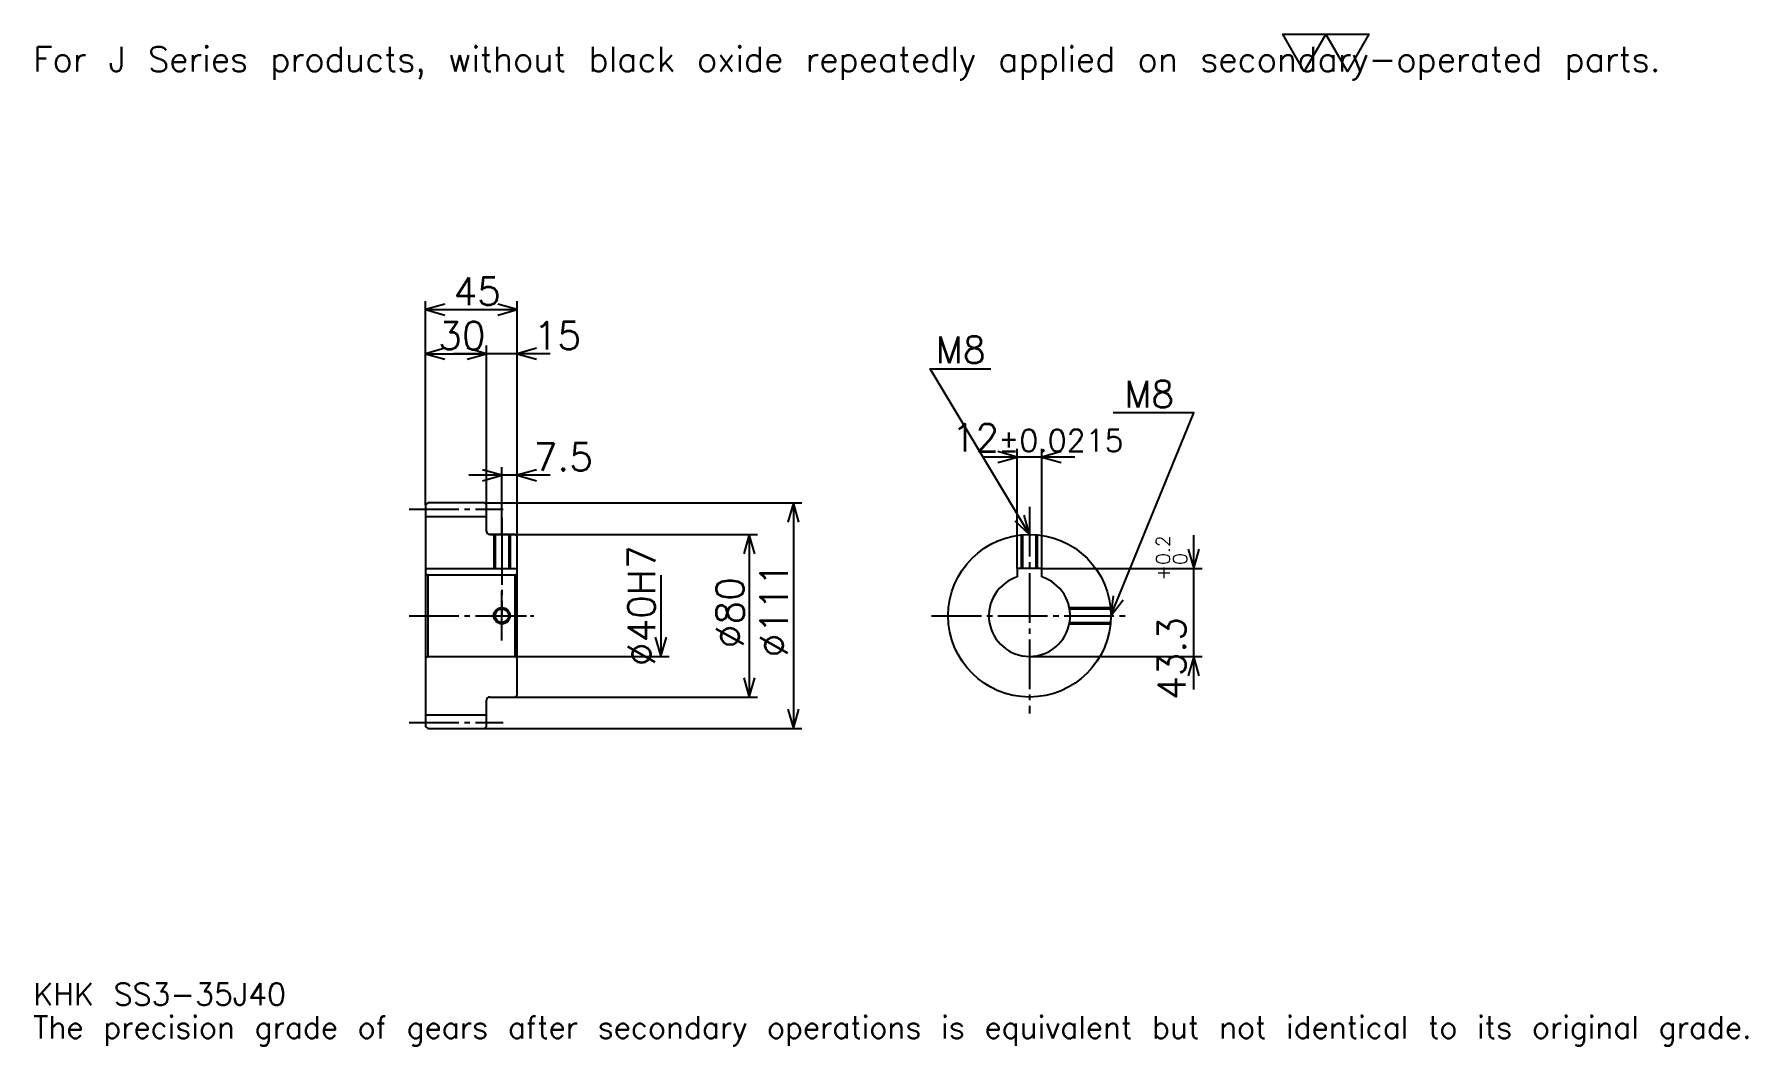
# Model space of a CAD drawing. Extents: x 28 to 870, y 10 to 508.
import ezdxf

# ---------------------------------------------------------------- set-up
doc = ezdxf.new("R2010")
doc.units = 0
doc.linetypes.add('DASHDOT', pattern=[32.608695, 24.456522, -2.717391, 2.717391, -2.717391])
doc.layers.get('0').update_dxf_attribs({"linetype": 'CONTINUOUS'})
doc.layers.add('DASHDOT', color=6, linetype='DASHDOT')
doc.styles.add('KANJI', font='TXT', dxfattribs={"bigfont": 'BIGFONT'})

msp = doc.modelspace()

# ---------------------------------------------------------------- linework, layer by layer
at = {"color": 5}
for p, q in [((220.108688, 276.967407), (220.108688, 376.152161)), ((220.108688, 372.076111), (265.108704, 372.076111)), ((265.108704, 276.967407), (265.108704, 376.152161)), ((250.108688, 276.967407), (250.108688, 354.413025)), ((220.108688, 350.336975), (250.108688, 350.336975)), ((281.413025, 350.336975), (233.804337, 350.336975)), ((511.065186, 244.767395), (511.065186, 303.586945)), ((523.065186, 244.767395), (523.065186, 303.586945)), ((539.369568, 299.510864), (494.760864, 299.510864)), ((281.413025, 290.554352), (241.304337, 290.554352)), ((257.608704, 276.967407), (257.608704, 294.630432)), ((220.108688, 275.967407), (220.108688, 276.967407)), ((249.108688, 276.967407), (265.108704, 276.967407)), ((250.108688, 275.967407), (250.108688, 276.967407)), ((257.608704, 261.467407), (257.608704, 276.967407)), ((257.608704, 261.467407), (257.608704, 276.967407)), ((265.108704, 276.967407), (405.054321, 276.967407)), ((265.108704, 260.467407), (265.108704, 276.967407)), ((400.978271, 276.967407), (400.978271, 165.967392)), ((251.608688, 261.467407), (265.108704, 261.467407)), ((265.108704, 261.467407), (383.315186, 261.467407)), ((379.239136, 261.467407), (379.239136, 181.467392)), ((597.82605, 185.16304), (597.82605, 261.071747)), ((523.065186, 244.767395), (601.902161, 244.767395)), ((335.760864, 241.467392), (335.760864, 201.467392)), ((265.108704, 201.467392), (339.836945, 201.467392)), ((517.065186, 201.467392), (601.902161, 201.467392)), ((251.608688, 181.467392), (265.108704, 181.467392)), ((265.108704, 181.467392), (383.315186, 181.467392)), ((249.108688, 165.967392), (265.108704, 165.967392)), ((265.108704, 165.967392), (405.054321, 165.967392))]:
    msp.add_line(p, q, dxfattribs=at)
at = {"color": 4}
for p, q in [((220.108688, 270.217407), (250.108688, 270.217407)), ((220.108688, 244.767395), (265.108704, 244.767395)), ((221.108688, 241.467392), (221.108688, 201.467392)), ((264.108704, 241.467392), (265.108704, 242.467392)), ((264.108704, 201.467392), (265.108704, 200.467392)), ((220.108688, 172.717392), (250.108688, 172.717392))]:
    msp.add_line(p, q, dxfattribs=at)
at = {"color": 7}
msp.add_lwpolyline([(652.173889, 489.130432), (641.57605, 507.5), (683.967346, 507.5), (673.369568, 489.130432), (662.771729, 507.5), (652.173889, 489.130432)], dxfattribs=at)
at = {"color": 5}
for points in [[(229.619553, 374.793488), (220.108688, 372.076111), (229.619553, 369.358704)], [(255.597809, 369.358704), (265.108704, 372.076111), (255.597809, 374.793488)], [(229.619553, 353.054352), (220.108688, 350.336975), (229.619553, 347.619568)], [(240.597824, 347.619568), (250.108688, 350.336975), (240.597824, 353.054352)], [(240.597824, 347.619568), (250.108688, 350.336975), (240.597824, 353.054352)], [(274.619568, 353.054352), (265.108704, 350.336975), (274.619568, 347.619568)], [(517.065186, 261.467407), (468.152161, 342.989136), (498.043457, 342.989136)], [(557.065186, 221.467392), (597.82605, 321.25), (558.152161, 321.25)], [(501.554321, 296.793457), (511.065186, 299.510864), (501.554321, 302.228271)], [(532.57605, 302.228271), (523.065186, 299.510864), (532.57605, 296.793457)], [(248.097824, 287.836975), (257.608704, 290.554352), (248.097824, 293.271729)], [(274.619568, 293.271729), (265.108704, 290.554352), (274.619568, 287.836975)], [(403.695648, 267.456512), (400.978271, 276.967407), (398.260864, 267.456512)], [(509.841736, 268.224792), (517.065186, 261.467407), (514.502014, 271.020996)], [(381.956512, 251.956528), (379.239136, 261.467407), (376.521729, 251.956528)], [(595.108704, 254.278259), (597.82605, 244.767395), (600.543457, 254.278259)], [(558.14624, 231.299591), (557.065186, 221.467392), (563.177429, 229.24437)], [(333.043457, 210.978256), (335.760864, 201.467392), (338.478271, 210.978256)], [(600.543457, 191.956528), (597.82605, 201.467392), (595.108704, 191.956528)], [(376.521729, 190.978256), (379.239136, 181.467392), (381.956512, 190.978256)], [(398.260864, 175.478271), (400.978271, 165.967392), (403.695648, 175.478271)]]:
    msp.add_lwpolyline(points, dxfattribs=at)
at = {"color": 4}
for points in [[(250.108688, 262.967407), (250.108688, 275.967407), (249.108688, 276.967407), (221.108688, 276.967407), (220.108688, 275.967407), (220.108688, 200.467392)], [(251.608688, 181.467392), (264.108704, 181.467392), (265.108704, 182.467392), (265.108704, 260.467407), (264.108704, 261.467407), (251.608688, 261.467407)], [(253.608688, 261.467407), (253.608688, 244.767395)], [(254.283691, 261.467407), (254.283691, 244.767395)], [(260.933685, 261.467407), (260.933685, 244.767395)], [(261.608704, 261.467407), (261.608704, 244.767395)], [(513.065186, 244.767395), (513.065186, 261.266876)], [(513.740173, 244.767395), (513.740173, 261.328949)], [(520.390198, 244.767395), (520.390198, 261.328949)], [(521.065186, 244.767395), (521.065186, 261.266876)], [(523.065186, 240.546173), (523.065186, 244.767395), (511.065186, 244.767395), (511.065186, 240.546173)], [(220.108688, 200.467392), (221.108688, 201.467392), (264.108704, 201.467392), (264.108704, 241.467392), (221.108688, 241.467392), (220.108688, 242.467392)], [(536.661133, 225.467392), (556.864685, 225.467392)], [(536.786865, 224.792389), (556.926758, 224.792389)], [(536.661133, 217.467392), (556.864685, 217.467392)], [(536.786865, 218.142395), (556.926758, 218.142395)], [(220.108688, 200.467392), (220.108688, 166.967392), (221.108688, 165.967392), (249.108688, 165.967392), (250.108688, 166.967392), (250.108688, 179.967392)]]:
    msp.add_lwpolyline(points, dxfattribs=at)
for centre, radius in [((517.065186, 221.467392), 40), ((257.608704, 221.467392), 3.325)]:
    msp.add_circle(centre, radius, dxfattribs=at)
at = {"color": 7}
msp.add_circle((257.608704, 221.467392), 4, dxfattribs=at)
at = {"color": 4}
for centre, radius, start, end in [((251.608688, 262.967407), 1.5, 180, 270), ((517.065186, 221.467392), 20, 107.457602748, 72.542397252), ((251.608688, 179.967392), 1.5, 90, 180)]:
    msp.add_arc(centre, radius, start, end, dxfattribs=at)
at = {"layer": 'DASHDOT', "color": 7}
for p, q in [((211.956512, 273.967407), (258.260864, 273.967407)), ((517.065186, 275.054352), (517.065186, 173.315216)), ((257.608704, 261.467407), (257.608704, 221.467392)), ((211.956512, 221.467392), (273.260864, 221.467392)), ((468.913025, 221.467392), (565.217407, 221.467392)), ((211.956512, 168.967392), (258.260864, 168.967392))]:
    msp.add_line(p, q, dxfattribs=at)
for points in [[(257.608704, 269.619568), (257.608704, 236.615219)], [(257.608704, 209.315216), (257.608704, 233.619568)], [(245.456512, 221.467392), (269.760864, 221.467392)]]:
    msp.add_lwpolyline(points, dxfattribs=at)

# ---------------------------------------------------------------- texts
at = {"color": 7, "style": 'KANJI'}
for s, height, p in [('For J Series products, without black oxide repeatedly applied on secondary-operated parts.', 12.228261, (27.173914, 489.130432)), ('45', 13.586957, (233.777161, 374.25)), ('30', 13.586957, (226.277161, 352.510864)), ('15', 13.586957, (273.260864, 352.510864)), ('M8', 13.043479, (470.869568, 345.706512)), ('M8', 13.043479, (563.586975, 323.967407)), ('12', 13.586957, (478.828796, 302.228271)), ('%%p0.0215', 10.869565, (501.789124, 302.228271)), ('7.5', 13.586957, (273.260864, 292.728271)), ('KHK SS3-35J40', 10.869565, (27.173914, 29.891304)), ('The precision grade of gears after secondary operations is equivalent but not identical to its original grade.', 10.869565, (27.173914, 13.586957))]:
    msp.add_text(s, height=height, dxfattribs=at).set_placement(p)
for s, height, p in [('%%c40H7', 13.586957, (333.043457, 196.671204)), ('0.2', 6.793478, (586.141296, 246.464539)), ('+', 6.793478, (586.141296, 238.855835)), ('0', 6.793478, (594.565186, 246.464539)), ('%%c80', 13.586957, (376.521729, 205.502716)), ('%%c111', 13.586957, (398.260864, 201.08696)), ('43.3', 13.586957, (593.75, 180.046112))]:
    msp.add_text(s, height=height, rotation=90, dxfattribs=at).set_placement(p)

doc.saveas('drawing.dxf')
